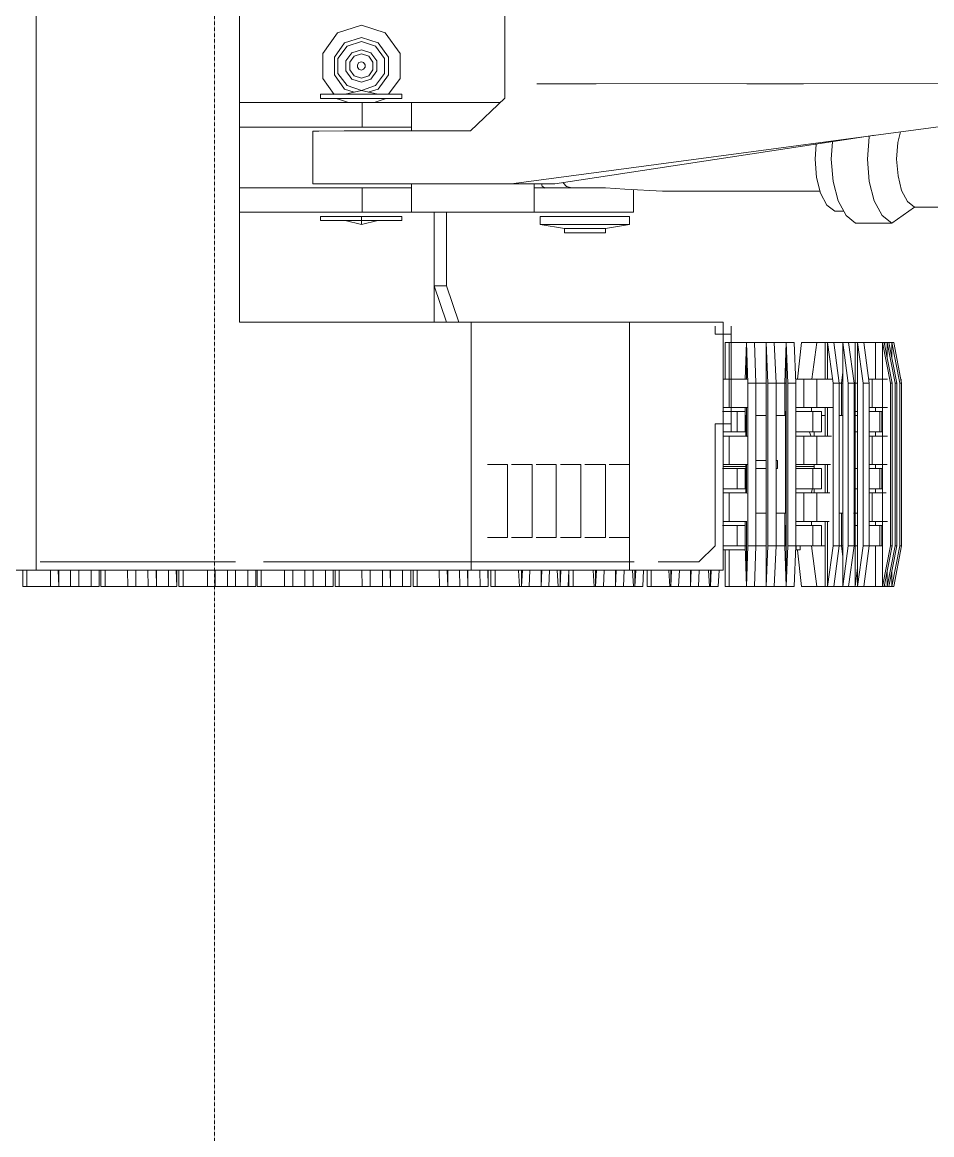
# Model space of a CAD drawing. Header units: millimetres. Extents: x -36433 to 17091, y -3786 to 28324.
# Drawn here: x -26324 to -23833, y 2936 to 5982 of the extents above; entities that cross this region are included whole.
import ezdxf

# ---------------------------------------------------------------- set-up
doc = ezdxf.new("R2010")
doc.units = ezdxf.units.MM
doc.linetypes.add('HIDDEN2', pattern=[0.1875, 0.125, -0.0625])

msp = doc.modelspace()

# ---------------------------------------------------------------- linework, layer by layer
at = {"color": 0, "linetype": 'Continuous', "lineweight": 5}
for p, q in [((-26285.4, 4482.2), (-26285.4, 7465.9)), ((-25728.9, 5161), (-25728.9, 6797.8)), ((-25002.4, 5774.4), (-25002.4, 6186.3)), ((-25460, 5953), (-25394.8, 5974.1)), ((-25394.8, 5974.1), (-25329.6, 5953)), ((-25500.6, 5897), (-25460, 5953)), ((-25394.8, 5940.5), (-25441.3, 5926)), ((-25349.3, 5926), (-25394.8, 5940.5)), ((-25329.6, 5953), (-25289.1, 5897)), ((-25441.3, 5926), (-25468.9, 5886.4)), ((-25434.3, 5916.8), (-25459.1, 5883.2)), ((-25394.8, 5929.3), (-25434.3, 5916.8)), ((-25356.3, 5916.8), (-25394.8, 5929.3)), ((-25331.6, 5883.2), (-25356.3, 5916.8)), ((-25320.7, 5886.4), (-25349.3, 5926)), ((-25500.6, 5828.5), (-25500.6, 5897)), ((-25468.9, 5886.4), (-25468.9, 5838.3)), ((-25459.1, 5883.2), (-25459.1, 5842.3)), ((-25421.5, 5899), (-25437.3, 5876.6)), ((-25426.4, 5872.6), (-25414.6, 5889.7)), ((-25394.8, 5906.9), (-25421.5, 5899)), ((-25414.6, 5889.7), (-25394.8, 5896.3)), ((-25369.1, 5899), (-25394.8, 5906.9)), ((-25375, 5889.7), (-25394.8, 5896.3)), ((-25363.2, 5872.6), (-25375, 5889.7)), ((-25352.3, 5876.6), (-25369.1, 5899)), ((-25331.6, 5842.3), (-25331.6, 5883.2)), ((-25320.7, 5838.3), (-25320.7, 5886.4)), ((-25289.1, 5897), (-25289.1, 5828.5)), ((-25437.3, 5876.6), (-25437.3, 5848.9)), ((-25437.3, 5848.9), (-25421.5, 5826.5)), ((-25426.4, 5852.2), (-25426.4, 5872.6)), ((-25414.6, 5835.7), (-25426.4, 5852.2)), ((-25401.7, 5871.9), (-25405.7, 5866)), ((-25405.7, 5866), (-25405.7, 5859.4)), ((-25405.7, 5859.4), (-25401.7, 5853.5)), ((-25394.8, 5873.9), (-25401.7, 5871.9)), ((-25401.7, 5853.5), (-25394.8, 5851.5)), ((-25394.8, 5873.9), (-25388.9, 5871.9)), ((-25394.8, 5851.5), (-25388.9, 5853.5)), ((-25388.9, 5871.9), (-25384.9, 5866)), ((-25388.9, 5853.5), (-25384.9, 5859.4)), ((-25384.9, 5866), (-25384.9, 5859.4)), ((-25363.2, 5852.2), (-25375, 5835.7)), ((-25369.1, 5826.5), (-25352.3, 5848.9)), ((-25363.2, 5852.2), (-25363.2, 5872.6)), ((-25352.3, 5848.9), (-25352.3, 5876.6)), ((-25469.9, 5784.3), (-25500.6, 5828.5)), ((-25468.9, 5838.3), (-25441.3, 5799.5)), ((-25459.1, 5842.3), (-25434.3, 5808.7)), ((-25421.5, 5826.5), (-25394.8, 5817.9)), ((-25394.8, 5829.1), (-25414.6, 5835.7)), ((-25375, 5835.7), (-25394.8, 5829.1)), ((-25394.8, 5817.9), (-25369.1, 5826.5)), ((-25356.3, 5808.7), (-25331.6, 5842.3)), ((-25349.3, 5799.5), (-25320.7, 5838.3)), ((-25289.1, 5828.5), (-25320.7, 5785)), ((-25441.3, 5799.5), (-25414.6, 5790.9)), ((-25394.8, 5795.5), (-25439.3, 5785)), ((-25434.3, 5808.7), (-25394.8, 5795.5)), ((-25394.8, 5795.5), (-25356.3, 5808.7)), ((-25350.3, 5785), (-25394.8, 5795.5)), ((-25376, 5790.9), (-25349.3, 5799.5)), ((-24914.4, 5813.3), (-22558.1, 5815.9)), ((-24752.3, 5813.3), (-24914.4, 5813.3)), ((-24339.2, 5814), (-24184, 5814)), ((-25728.9, 5762.6), (-25015.3, 5762.6)), ((-25506.5, 5785), (-25506.5, 5773.8)), ((-25284.1, 5785), (-25506.5, 5785)), ((-25506.5, 5773.8), (-25284.1, 5773.8)), ((-25460, 5772.4), (-25461, 5773.8)), ((-25430.4, 5762.6), (-25460, 5772.4)), ((-25392.8, 5762.6), (-25392.8, 5695.4)), ((-25329.6, 5772.4), (-25360.2, 5762.6)), ((-25329.6, 5773.8), (-25329.6, 5772.4)), ((-25284.1, 5773.8), (-25284.1, 5785)), ((-25257.4, 5762.6), (-25257.4, 5684.2)), ((-25096.3, 5684.8), (-25002.4, 5774.4)), ((-24977.7, 5540.5), (-23807.4, 5697.3)), ((-25257.4, 5695.4), (-25729.9, 5695.4)), ((-25528.2, 5684.2), (-25511.4, 5684.2)), ((-25528.2, 5539.8), (-25528.2, 5684.2)), ((-25511.4, 5684.2), (-25442.3, 5684.8)), ((-25442.3, 5684.8), (-25096.3, 5684.8)), ((-23988.3, 5672.9), (-24865, 5539.8)), ((-24009.1, 5607.7), (-24004.1, 5668.3)), ((-24004.1, 5668.3), (-24004.1, 5670.3)), ((-23918.1, 5682.2), (-23926, 5653.2)), ((-24149.4, 5648.6), (-24152.4, 5607.7)), ((-24107.9, 5607.7), (-24104.9, 5655.2)), ((-23929, 5607.7), (-23926, 5653.2)), ((-24152.4, 5607.7), (-24148.4, 5557.6)), ((-24103, 5546.4), (-24107.9, 5607.7)), ((-24009.1, 5607.7), (-24004.1, 5546.4)), ((-23925, 5562.2), (-23929, 5607.7)), ((-24148.4, 5557.6), (-24137.6, 5514.1)), ((-24089.1, 5493.1), (-24103, 5546.4)), ((-24004.1, 5546.4), (-23990.3, 5493.1)), ((-23915.2, 5522.1), (-23925, 5562.2)), ((-25728.9, 5528.6), (-25257.4, 5528.6)), ((-24865, 5539.8), (-25528.2, 5539.8)), ((-25392.8, 5528.6), (-25392.8, 5462.1)), ((-25257.4, 5539.8), (-25257.4, 5462.1)), ((-25222.8, 5539.8), (-24977.7, 5540.5)), ((-25156.6, 5539.8), (-25156.6, 5539.8)), ((-24865, 5539.8), (-24977.7, 5540.5)), ((-24921.4, 5539.8), (-24921.4, 5462.1)), ((-24726.6, 5528.6), (-24921.4, 5528.6)), ((-24901.6, 5539.8), (-24899.6, 5533.9)), ((-24899.6, 5533.9), (-24891.7, 5528)), ((-24833.4, 5532.6), (-24842.3, 5543.1)), ((-24818.6, 5528.6), (-24833.4, 5532.6)), ((-24673.3, 5525.3), (-24726.6, 5528.6)), ((-24570.5, 5519.4), (-24673.3, 5525.3)), ((-24649.6, 5523.4), (-24649.6, 5462.1)), ((-24570.5, 5519.4), (-24139.5, 5519.4)), ((-24137.6, 5514.1), (-24119.8, 5481.9)), ((-23899.3, 5491.7), (-23915.2, 5522.1)), ((-24067.4, 5453.5), (-24089.1, 5493.1)), ((-23990.3, 5493.1), (-23968.5, 5453.5)), ((-23879.6, 5475.9), (-23899.3, 5491.7)), ((-24649.6, 5462.1), (-25729.9, 5462.1)), ((-25195.2, 5462.1), (-25195.2, 5161)), ((-25161.5, 5462.1), (-25161.5, 5261.1)), ((-24119.8, 5481.9), (-24098, 5464.7)), ((-24098, 5464.7), (-24074.3, 5464.7)), ((-24041.7, 5431.8), (-24067.4, 5453.5)), ((-23968.5, 5453.5), (-23941.8, 5432.4)), ((-23941.8, 5432.4), (-23879.6, 5475.9)), ((-22821, 5476.6), (-23879.6, 5475.9)), ((-23879.6, 5475.9), (-23857.8, 5475.9)), ((-23876.6, 5475.9), (-23876.6, 5475.3)), ((-23857.8, 5475.9), (-23857.8, 5475.9)), ((-25506.5, 5450.9), (-25506.5, 5439.7)), ((-25284.1, 5450.9), (-25506.5, 5450.9)), ((-25506.5, 5439.7), (-25284.1, 5439.7)), ((-25394.8, 5428.5), (-25439.3, 5439.7)), ((-25394.8, 5450.9), (-25394.8, 5428.5)), ((-25394.8, 5428.5), (-25350.3, 5439.7)), ((-25284.1, 5439.7), (-25284.1, 5450.9)), ((-24905.5, 5450.9), (-24905.5, 5428.5)), ((-24905.5, 5450.9), (-24660.4, 5450.9)), ((-24905.5, 5428.5), (-24660.4, 5428.5)), ((-24838.3, 5417.3), (-24905.5, 5428.5)), ((-24660.4, 5428.5), (-24726.6, 5417.3)), ((-24660.4, 5450.9), (-24660.4, 5428.5)), ((-23941.8, 5432.4), (-24041.7, 5431.8)), ((-24838.3, 5417.3), (-24838.3, 5406.1)), ((-24726.6, 5417.3), (-24838.3, 5417.3)), ((-24838.3, 5406.1), (-24726.6, 5406.1)), ((-24726.6, 5406.1), (-24726.6, 5417.3)), ((-25195.2, 5261.1), (-25161.5, 5161)), ((-25161.5, 5261.1), (-25195.2, 5261.1)), ((-25127.9, 5161), (-25161.5, 5261.1)), ((-24404.4, 5161), (-25728.9, 5161)), ((-25094.3, 5161), (-25094.3, 4482.2)), ((-24660.4, 4482.2), (-24660.4, 5161)), ((-24426.2, 5128), (-24426.2, 5149.8)), ((-24404.4, 4482.2), (-24404.4, 5161)), ((-24381.7, 4860.5), (-24381.7, 5149.8)), ((-24381.7, 5128), (-24426.2, 5128)), ((-24398.5, 5005.4), (-24398.5, 5105.6)), ((-24398.5, 5105.6), (-24209.7, 5105.6)), ((-24387.6, 4927.7), (-24387.6, 5105.6)), ((-24340.2, 5105.6), (-24344.1, 5004.8)), ((-24336.2, 4994.2), (-24340.2, 5105.6)), ((-24340.2, 5005.4), (-24340.2, 5105.6)), ((-24318.4, 5105.6), (-24314.5, 4994.2)), ((-24285.8, 5105.6), (-24285.8, 4437.4)), ((-24281.9, 4994.2), (-24285.8, 5105.6)), ((-24264.1, 5105.6), (-24259.1, 4994.2)), ((-24235.4, 4994.2), (-24231.5, 5105.6)), ((-24231.5, 5105.6), (-24231.5, 4437.4)), ((-24226.5, 4994.2), (-24231.5, 5105.6)), ((-24209.7, 5105.6), (-24204.8, 4994.2)), ((-24189, 5105.6), (-24200.8, 5004.8)), ((-23936.9, 5105.6), (-24189, 5105.6)), ((-24147.4, 5105.6), (-24161.3, 5004.8)), ((-24124.7, 5005.4), (-24124.7, 5105.6)), ((-24117.8, 5105.6), (-24103, 4994.2)), ((-24117.8, 5005.4), (-24117.8, 5105.6)), ((-24086.2, 4994.2), (-24101, 5105.6)), ((-24076.3, 5105.6), (-24061.4, 4994.2)), ((-24076.3, 4437.4), (-24076.3, 5105.6)), ((-24060.5, 5105.6), (-24045.6, 4994.2)), ((-24042.7, 5105.6), (-24042.7, 4437.4)), ((-24035.7, 5105.6), (-24020.9, 4994.2)), ((-24035.7, 4437.4), (-24035.7, 5105.6)), ((-24004.1, 4994.2), (-24018.9, 5105.6)), ((-23986.3, 5105.6), (-23986.3, 5005.4)), ((-23967.5, 5105.6), (-23967.5, 4437.4)), ((-23945.8, 4994.2), (-23967.5, 5105.6)), ((-23962.6, 5105.6), (-23961.6, 5105.6)), ((-23940.9, 4994.2), (-23962.6, 5105.6)), ((-23961.6, 5105.6), (-23961.6, 5100.3)), ((-23954.7, 5105.6), (-23933, 4994.2)), ((-23954.7, 5105.6), (-23954.7, 5064.7)), ((-23928, 4994.2), (-23949.8, 5105.6)), ((-23941.8, 5105.6), (-23920.1, 4994.2)), ((-23941.8, 5064.7), (-23941.8, 5105.6)), ((-23915.2, 4994.2), (-23936.9, 5105.6)), ((-24337.2, 5005.4), (-24404.4, 5005.4)), ((-24204.8, 5005.4), (-24205.8, 5005.4)), ((-24204.8, 5005.4), (-24104.9, 5005.4)), ((-24204.8, 5005.4), (-24204.8, 4548.8)), ((-24183, 4927.7), (-24183, 5005.4)), ((-24147.4, 4927.7), (-24147.4, 5005.4)), ((-24080.2, 4994.2), (-24076.3, 5023.9)), ((-24006.1, 5005.4), (-23953.7, 5005.4)), ((-23996.2, 4927.7), (-23996.2, 5005.4)), ((-23916.2, 5005.4), (-23918.1, 5005.4)), ((-23916.2, 4998.9), (-23916.2, 5005.4)), ((-24336.2, 4994.2), (-24336.2, 4548.8)), ((-24336.2, 4994.2), (-24285.8, 4994.2)), ((-24314.5, 4548.8), (-24314.5, 4994.2)), ((-24281.9, 4994.2), (-24231.5, 4994.2)), ((-24281.9, 4548.8), (-24281.9, 4994.2)), ((-24259.1, 4994.2), (-24259.1, 4548.8)), ((-24235.4, 4994.2), (-24235.4, 4905.3)), ((-24226.5, 4994.2), (-24204.8, 4994.2)), ((-24226.5, 4548.8), (-24226.5, 4994.2)), ((-24103, 4994.2), (-24076.3, 4994.2)), ((-24103, 4548.8), (-24103, 4994.2)), ((-24086.2, 4548.8), (-24086.2, 4994.2)), ((-24080.2, 4994.2), (-24080.2, 4905.3)), ((-24061.4, 4994.2), (-24035.7, 4994.2)), ((-24061.4, 4994.2), (-24061.4, 4548.8)), ((-24045.6, 4994.2), (-24045.6, 4548.8)), ((-24020.9, 4994.2), (-24020.9, 4548.8)), ((-24020.9, 4994.2), (-24004.1, 4994.2)), ((-24004.1, 4994.2), (-24004.1, 4548.8)), ((-23945.8, 4994.2), (-23940.9, 4994.2)), ((-23945.8, 4548.8), (-23945.8, 4994.2)), ((-23940.9, 4994.2), (-23940.9, 4548.8)), ((-23933, 4994.2), (-23933, 4548.8)), ((-23933, 4994.2), (-23928, 4994.2)), ((-23928, 4548.8), (-23928, 4994.2)), ((-23920.1, 4994.2), (-23915.2, 4994.2)), ((-23920.1, 4994.2), (-23920.1, 4548.8)), ((-23915.2, 4548.8), (-23915.2, 4994.2)), ((-24344.1, 4916.5), (-24405.4, 4916.5)), ((-24404.4, 4927.7), (-24337.2, 4927.7)), ((-24365.9, 4916.5), (-24365.9, 4860.5)), ((-24344.1, 4860.5), (-24344.1, 4927.7)), ((-24344.1, 4905.3), (-24340.2, 4905.3)), ((-24342.2, 4905.3), (-24344.1, 4905.3)), ((-24342.2, 4849.3), (-24342.2, 4905.3)), ((-24340.2, 4927), (-24340.2, 4848.6)), ((-24315.5, 4905.3), (-24285.8, 4905.3)), ((-24259.1, 4905.3), (-24231.5, 4905.3)), ((-24231.5, 4916.5), (-24233.4, 4916.5)), ((-24233.4, 4916.5), (-24233.4, 4637.8)), ((-24104.9, 4927.7), (-24204.8, 4927.7)), ((-24204.8, 4916.5), (-24134.6, 4916.5)), ((-24162.3, 4915.8), (-24162.3, 4927.7)), ((-24158.3, 4860.5), (-24158.3, 4916.5)), ((-24134.6, 4916.5), (-24134.6, 4860.5)), ((-24134.6, 4905.3), (-24124.7, 4905.3)), ((-24124.7, 4848.6), (-24124.7, 4927)), ((-24117.8, 4927), (-24117.8, 4849.3)), ((-24076.3, 4905.3), (-24086.2, 4905.3)), ((-24045.6, 4916.5), (-24035.7, 4916.5)), ((-24035.7, 4905.3), (-24045.6, 4905.3)), ((-24005.1, 4916.5), (-23969.5, 4916.5)), ((-23953.7, 4927.7), (-24004.1, 4927.7)), ((-23986.3, 4915.8), (-23986.3, 4927)), ((-23974.5, 4916.5), (-23974.5, 4860.5)), ((-23969.5, 4860.5), (-23969.5, 4916.5)), ((-24426.2, 4882.9), (-24381.7, 4882.9)), ((-24426.2, 4548.8), (-24426.2, 4882.9)), ((-24344.1, 4860.5), (-24404.4, 4860.5)), ((-24404.4, 4849.3), (-24338.2, 4849.3)), ((-24387.6, 4771.5), (-24387.6, 4849.3)), ((-24343.1, 4871.7), (-24345.1, 4871.7)), ((-24340.2, 4848.6), (-24342.2, 4849.3)), ((-24233.4, 4860.5), (-24231.5, 4860.5)), ((-24134.6, 4860.5), (-24204.8, 4860.5)), ((-24204.8, 4849.3), (-24106.9, 4849.3)), ((-24183, 4771.5), (-24183, 4849.3)), ((-24167.2, 4859.8), (-24163.3, 4848.6)), ((-24154.4, 4860.5), (-24154.4, 4849.3)), ((-24147.4, 4771.5), (-24147.4, 4849.3)), ((-24036.7, 4860.5), (-24045.6, 4860.5)), ((-23969.5, 4860.5), (-24005.1, 4860.5)), ((-24004.1, 4849.3), (-23953.7, 4849.3)), ((-23996.2, 4771.5), (-23996.2, 4849.3)), ((-23986.3, 4848.6), (-23986.3, 4860.5)), ((-24286.8, 4782.7), (-24314.5, 4782.7)), ((-24255.2, 4782.7), (-24259.1, 4782.7)), ((-24255.2, 4760.3), (-24255.2, 4782.7)), ((-24994.5, 4771.5), (-25049.9, 4771.5)), ((-24994.5, 4771.5), (-24994.5, 4571.2)), ((-24927.3, 4771.5), (-24983.6, 4771.5)), ((-24927.3, 4571.2), (-24927.3, 4771.5)), ((-24861.1, 4771.5), (-24916.4, 4771.5)), ((-24861.1, 4771.5), (-24861.1, 4571.2)), ((-24793.9, 4771.5), (-24849.2, 4771.5)), ((-24793.9, 4571.2), (-24793.9, 4771.5)), ((-24726.6, 4771.5), (-24783, 4771.5)), ((-24726.6, 4771.5), (-24726.6, 4571.2)), ((-24660.4, 4771.5), (-24715.8, 4771.5)), ((-24660.4, 4571.2), (-24660.4, 4771.5)), ((-24405.4, 4760.3), (-24344.1, 4760.3)), ((-24338.2, 4771.5), (-24404.4, 4771.5)), ((-24342.2, 4766.2), (-24404.4, 4766.2)), ((-24365.9, 4760.3), (-24365.9, 4705)), ((-24344.1, 4760.3), (-24344.1, 4705)), ((-24342.2, 4771.5), (-24342.2, 4693.8)), ((-24340.2, 4771.5), (-24342.2, 4771.5)), ((-24340.2, 4693.1), (-24340.2, 4771.5)), ((-24286.8, 4760.3), (-24314.5, 4760.3)), ((-24259.1, 4760.3), (-24255.2, 4760.3)), ((-24231.5, 4760.3), (-24233.4, 4760.3)), ((-24154.4, 4766.2), (-24205.8, 4766.2)), ((-24204.8, 4771.5), (-24109.9, 4771.5)), ((-24134.6, 4760.3), (-24204.8, 4760.3)), ((-24158.3, 4705), (-24158.3, 4760.3)), ((-24154.4, 4771.5), (-24154.4, 4759.7)), ((-24134.6, 4760.3), (-24134.6, 4705)), ((-24124.7, 4771.5), (-24124.7, 4693.1)), ((-24117.8, 4693.8), (-24117.8, 4771.5)), ((-24045.6, 4760.3), (-24035.7, 4760.3)), ((-24005.1, 4760.3), (-23969.5, 4760.3)), ((-23954.7, 4771.5), (-24004.1, 4771.5)), ((-23986.3, 4760.3), (-23986.3, 4771.5)), ((-23974.5, 4705), (-23974.5, 4760.3)), ((-23969.5, 4760.3), (-23969.5, 4705)), ((-24345.1, 4749.1), (-24343.1, 4749.1)), ((-24343.1, 4705), (-24404.4, 4705)), ((-24404.4, 4693.8), (-24339.2, 4693.8)), ((-24387.6, 4615.4), (-24387.6, 4693.8)), ((-24339.2, 4693.8), (-24340.2, 4693.1)), ((-24231.5, 4705), (-24233.4, 4705)), ((-24134.6, 4705), (-24204.8, 4705)), ((-24204.8, 4693.8), (-24111.9, 4693.8)), ((-24183, 4615.4), (-24183, 4693.8)), ((-24163.3, 4693.1), (-24159.3, 4705)), ((-24154.4, 4705), (-24154.4, 4693.8)), ((-24147.4, 4693.8), (-24147.4, 4615.4)), ((-24036.7, 4705), (-24045.6, 4705)), ((-23969.5, 4705), (-24005.1, 4705)), ((-24004.1, 4693.8), (-23957.7, 4693.8)), ((-23996.2, 4615.4), (-23996.2, 4693.8)), ((-23986.3, 4693.1), (-23986.3, 4705)), ((-24315.5, 4637.8), (-24285.8, 4637.8)), ((-24259.1, 4637.8), (-24231.5, 4637.8)), ((-24235.4, 4637.8), (-24235.4, 4548.8)), ((-24233.4, 4637.8), (-24235.4, 4637.8)), ((-24086.2, 4637.8), (-24076.3, 4637.8)), ((-24080.2, 4548.8), (-24080.2, 4637.8)), ((-24046.6, 4637.8), (-24035.7, 4637.8)), ((-24405.4, 4604.8), (-24344.1, 4604.8)), ((-24339.2, 4615.4), (-24404.4, 4615.4)), ((-24365.9, 4604.8), (-24365.9, 4548.8)), ((-24344.1, 4548.8), (-24344.1, 4615.4)), ((-24340.2, 4615.4), (-24339.2, 4615.4)), ((-24340.2, 4437.4), (-24340.2, 4615.4)), ((-24233.4, 4604.8), (-24231.5, 4604.8)), ((-24233.4, 4548.8), (-24233.4, 4604.8)), ((-24204.8, 4615.4), (-24113.8, 4615.4)), ((-24134.6, 4604.8), (-24204.8, 4604.8)), ((-24162.3, 4615.4), (-24162.3, 4604.8)), ((-24158.3, 4604.8), (-24158.3, 4548.8)), ((-24134.6, 4548.8), (-24134.6, 4604.8)), ((-24124.7, 4615.4), (-24124.7, 4437.4)), ((-24117.8, 4437.4), (-24117.8, 4615.4)), ((-24045.6, 4604.8), (-24035.7, 4604.8)), ((-23969.5, 4604.8), (-24005.1, 4604.8)), ((-24004.1, 4615.4), (-23953.7, 4615.4)), ((-23986.3, 4604.1), (-23986.3, 4615.4)), ((-23974.5, 4548.8), (-23974.5, 4604.8)), ((-23969.5, 4604.8), (-23969.5, 4548.8)), ((-24994.5, 4571.2), (-25049.9, 4571.2)), ((-24983.6, 4571.2), (-24927.3, 4571.2)), ((-24861.1, 4571.2), (-24916.4, 4571.2)), ((-24849.2, 4571.2), (-24793.9, 4571.2)), ((-24726.6, 4571.2), (-24783, 4571.2)), ((-24715.8, 4571.2), (-24660.4, 4571.2)), ((-24470.6, 4504.6), (-24426.2, 4548.8)), ((-24340.2, 4548.8), (-24404.4, 4548.8)), ((-24344.1, 4548.8), (-24340.2, 4437.4)), ((-24336.2, 4548.8), (-24340.2, 4437.4)), ((-24285.8, 4548.8), (-24336.2, 4548.8)), ((-24318.4, 4437.4), (-24314.5, 4548.8)), ((-24285.8, 4437.4), (-24281.9, 4548.8)), ((-24231.5, 4548.8), (-24281.9, 4548.8)), ((-24264.1, 4437.4), (-24259.1, 4548.8)), ((-24235.4, 4548.8), (-24231.5, 4437.4)), ((-24231.5, 4437.4), (-24226.5, 4548.8)), ((-24226.5, 4548.8), (-24124.7, 4548.8)), ((-24209.7, 4437.4), (-24204.8, 4548.8)), ((-24203.8, 4548.8), (-24203.8, 4537.6)), ((-24192.9, 4537.6), (-24192.9, 4548.8)), ((-24162.3, 4548.8), (-24147.4, 4437.4)), ((-24117.8, 4437.4), (-24103, 4548.8)), ((-24103, 4548.8), (-24076.3, 4548.8)), ((-24086.2, 4548.8), (-24101, 4437.4)), ((-24080.2, 4548.8), (-24076.3, 4518.5)), ((-24061.4, 4548.8), (-24076.3, 4437.4)), ((-24035.7, 4548.8), (-24061.4, 4548.8)), ((-24060.5, 4437.4), (-24045.6, 4548.8)), ((-24020.9, 4548.8), (-24035.7, 4437.4)), ((-24020.9, 4548.8), (-23969.5, 4548.8)), ((-24004.1, 4548.8), (-24018.9, 4437.4)), ((-23986.3, 4437.4), (-23986.3, 4548.1)), ((-23967.5, 4437.4), (-23945.8, 4548.8)), ((-23940.9, 4548.8), (-23962.6, 4437.4)), ((-23954.7, 4437.4), (-23933, 4548.8)), ((-23928, 4548.8), (-23949.8, 4437.4)), ((-23945.8, 4548.8), (-23940.9, 4548.8)), ((-23941.8, 4437.4), (-23920.1, 4548.8)), ((-23915.2, 4548.8), (-23936.9, 4437.4)), ((-23933, 4548.8), (-23928, 4548.8)), ((-23920.1, 4548.8), (-23915.2, 4548.8)), ((-24344.1, 4537.6), (-24404.4, 4537.6)), ((-24398.5, 4536.9), (-24398.5, 4437.4)), ((-24387.6, 4437.4), (-24387.6, 4536.9)), ((-24205.8, 4537.6), (-24192.9, 4537.6)), ((-24189, 4437.4), (-24200.8, 4536.9)), ((-28434.2, 4482.2), (-24404.4, 4482.2)), ((-26321.9, 4437.4), (-26321.9, 4482.2)), ((-26311.1, 4481.6), (-26311.1, 4437.4)), ((-26274.5, 4504.6), (-25739.8, 4504.6)), ((-26246.8, 4437.4), (-26246.8, 4482.2)), ((-26225.1, 4482.2), (-26224.1, 4481.6)), ((-26224.1, 4437.4), (-26225.1, 4482.2)), ((-26224.1, 4481.6), (-26224.1, 4437.4)), ((-26191.5, 4482.2), (-26191.5, 4437.4)), ((-26168.7, 4437.4), (-26168.7, 4482.2)), ((-26135.1, 4482.2), (-26135.1, 4437.4)), ((-26113.4, 4437.4), (-26113.4, 4482.2)), ((-26108.4, 4437.4), (-26108.4, 4482.2)), ((-26096.6, 4481.6), (-26096.6, 4437.4)), ((-26034.3, 4437.4), (-26035.3, 4481.6)), ((-26012.6, 4482.2), (-26012.6, 4437.4)), ((-25979, 4437.4), (-25980, 4481.6)), ((-25957.2, 4482.2), (-25956.2, 4437.4)), ((-25956.2, 4481.6), (-25956.2, 4437.4)), ((-25923.6, 4437.4), (-25923.6, 4482.2)), ((-25901.9, 4482.2), (-25900.9, 4437.4)), ((-25900.9, 4437.4), (-25900.9, 4481.6)), ((-25894.9, 4437.4), (-25894.9, 4482.2)), ((-25883.1, 4481.6), (-25883.1, 4437.4)), ((-25816.9, 4482.2), (-25816.9, 4437.4)), ((-25795.1, 4437.4), (-25795.1, 4482.2)), ((-25761.5, 4482.2), (-25761.5, 4437.4)), ((-25739.8, 4437.4), (-25739.8, 4482.2)), ((-25706.2, 4437.4), (-25706.2, 4482.2)), ((-25684.4, 4482.2), (-25684.4, 4437.4)), ((-25680.5, 4437.4), (-25680.5, 4482.2)), ((-25669.6, 4481.6), (-25669.6, 4437.4)), ((-25662.7, 4504.6), (-24647.6, 4504.6)), ((-25605.3, 4437.4), (-25605.3, 4482.2)), ((-25582.6, 4482.2), (-25582.6, 4437.4)), ((-25550, 4437.4), (-25550, 4482.2)), ((-25527.3, 4482.2), (-25527.3, 4437.4)), ((-25493.7, 4481.6), (-25493.7, 4437.4)), ((-25471.9, 4437.4), (-25471.9, 4482.2)), ((-25467, 4437.4), (-25467, 4482.2)), ((-25456.1, 4481.6), (-25456.1, 4437.4)), ((-25393.8, 4481.6), (-25392.8, 4437.4)), ((-25371.1, 4437.4), (-25371.1, 4482.2)), ((-25337.5, 4482.2), (-25337.5, 4437.4)), ((-25314.8, 4437.4), (-25315.7, 4482.2)), ((-25314.8, 4481.6), (-25314.8, 4437.4)), ((-25282.1, 4437.4), (-25282.1, 4482.2)), ((-25259.4, 4482.2), (-25259.4, 4437.4)), ((-25253.5, 4437.4), (-25253.5, 4482.2)), ((-25242.6, 4481.6), (-25242.6, 4437.4)), ((-25181.3, 4437.4), (-25182.3, 4481.6)), ((-25159.6, 4482.2), (-25158.6, 4481.6)), ((-25158.6, 4437.4), (-25159.6, 4482.2)), ((-25158.6, 4481.6), (-25158.6, 4437.4)), ((-25126, 4481.6), (-25125, 4437.4)), ((-25103.2, 4437.4), (-25104.2, 4482.2)), ((-25103.2, 4481.6), (-25103.2, 4437.4)), ((-25069.6, 4437.4), (-25070.6, 4481.6)), ((-25048.9, 4482.2), (-25047.9, 4481.6)), ((-25047.9, 4437.4), (-25048.9, 4482.2)), ((-25047.9, 4481.6), (-25047.9, 4437.4)), ((-25040, 4437.4), (-25040, 4482.2)), ((-25028.1, 4481.6), (-25028.1, 4437.4)), ((-24961.9, 4437.4), (-24964.9, 4481.6)), ((-24956, 4437.4), (-24954, 4482.2)), ((-24956, 4482.2), (-24956, 4437.4)), ((-24933.2, 4482.2), (-24935.2, 4437.4)), ((-24902.6, 4482.2), (-24902.6, 4437.4)), ((-24900.6, 4482.2), (-24902.6, 4482.2)), ((-24902.6, 4437.4), (-24900.6, 4482.2)), ((-24881.8, 4437.4), (-24879.9, 4482.2)), ((-24859.1, 4482.2), (-24856.1, 4437.4)), ((-24850.2, 4482.2), (-24850.2, 4437.4)), ((-24848.2, 4482.2), (-24850.2, 4482.2)), ((-24850.2, 4437.4), (-24848.2, 4482.2)), ((-24828.5, 4437.4), (-24826.5, 4482.2)), ((-24814.6, 4481.6), (-24814.6, 4437.4)), ((-24760.3, 4481.6), (-24757.3, 4437.4)), ((-24753.3, 4437.4), (-24753.3, 4482.2)), ((-24751.4, 4482.2), (-24753.3, 4437.4)), ((-24729.6, 4482.2), (-24731.6, 4437.4)), ((-24699, 4437.4), (-24699, 4482.2)), ((-24697, 4482.2), (-24699, 4437.4)), ((-24677.2, 4437.4), (-24675.2, 4482.2)), ((-24652.5, 4482.2), (-24649.6, 4437.4)), ((-24645.6, 4437.4), (-24645.6, 4482.2)), ((-24643.6, 4482.2), (-24645.6, 4437.4)), ((-24623.9, 4437.4), (-24621.9, 4482.2)), ((-24612, 4482.2), (-24612, 4437.4)), ((-24601.1, 4437.4), (-24601.1, 4481.6)), ((-24582.3, 4504.6), (-24470.6, 4504.6)), ((-24552.7, 4481.6), (-24549.7, 4437.4)), ((-24545.8, 4482.2), (-24547.7, 4437.4)), ((-24547.7, 4482.2), (-24545.8, 4482.2)), ((-24547.7, 4437.4), (-24547.7, 4482.2)), ((-24526, 4437.4), (-24524, 4482.2)), ((-24493.4, 4437.4), (-24491.4, 4482.2)), ((-24493.4, 4482.2), (-24493.4, 4437.4)), ((-24469.7, 4482.2), (-24471.6, 4437.4)), ((-24444, 4482.2), (-24441, 4437.4)), ((-24439, 4482.2), (-24439, 4437.4)), ((-24437, 4482.2), (-24439, 4482.2)), ((-24439, 4437.4), (-24437, 4482.2)), ((-24415.3, 4482.2), (-24417.3, 4437.4)), ((-24035.7, 4488.8), (-24042.7, 4437.4)), ((-23954.7, 4437.4), (-23954.7, 4477.6)), ((-23941.8, 4477.6), (-23941.8, 4437.4)), ((-24826.5, 4437.4), (-24826.5, 4469.1)), ((-26321.9, 4437.4), (-26113.4, 4437.4)), ((-25900.9, 4437.4), (-26108.4, 4437.4)), ((-25999.7, 4437.4), (-25999.7, 4438.1)), ((-25894.9, 4437.4), (-25684.4, 4437.4)), ((-25471.9, 4437.4), (-25680.5, 4437.4)), ((-25467, 4437.4), (-25259.4, 4437.4)), ((-25270.3, 4437.4), (-25270.3, 4437.4)), ((-25253.5, 4437.4), (-25047.9, 4437.4)), ((-24623.9, 4437.4), (-25040, 4437.4)), ((-24417.3, 4437.4), (-24612, 4437.4)), ((-24549.7, 4437.4), (-24547.7, 4437.4)), ((-24398.5, 4437.4), (-24209.7, 4437.4)), ((-24189, 4437.4), (-23936.9, 4437.4)), ((-23962.6, 4437.4), (-23961.6, 4437.4)), ((-23961.6, 4437.4), (-23961.6, 4442.1))]:
    msp.add_line(p, q, dxfattribs=at)
at = {"linetype": 'HIDDEN2', "lineweight": 5}
msp.add_lwpolyline([(-25797.1, -626.7), (-25797.1, 17791)], dxfattribs=at)
at = {"linetype": 'Continuous', "lineweight": 5}
for radius, start in [(5055.3, 180), (5389.3, 270)]:
    msp.add_arc((-25797.1, 5979.4), radius, start, 0, dxfattribs=at)

doc.saveas('drawing.dxf')
